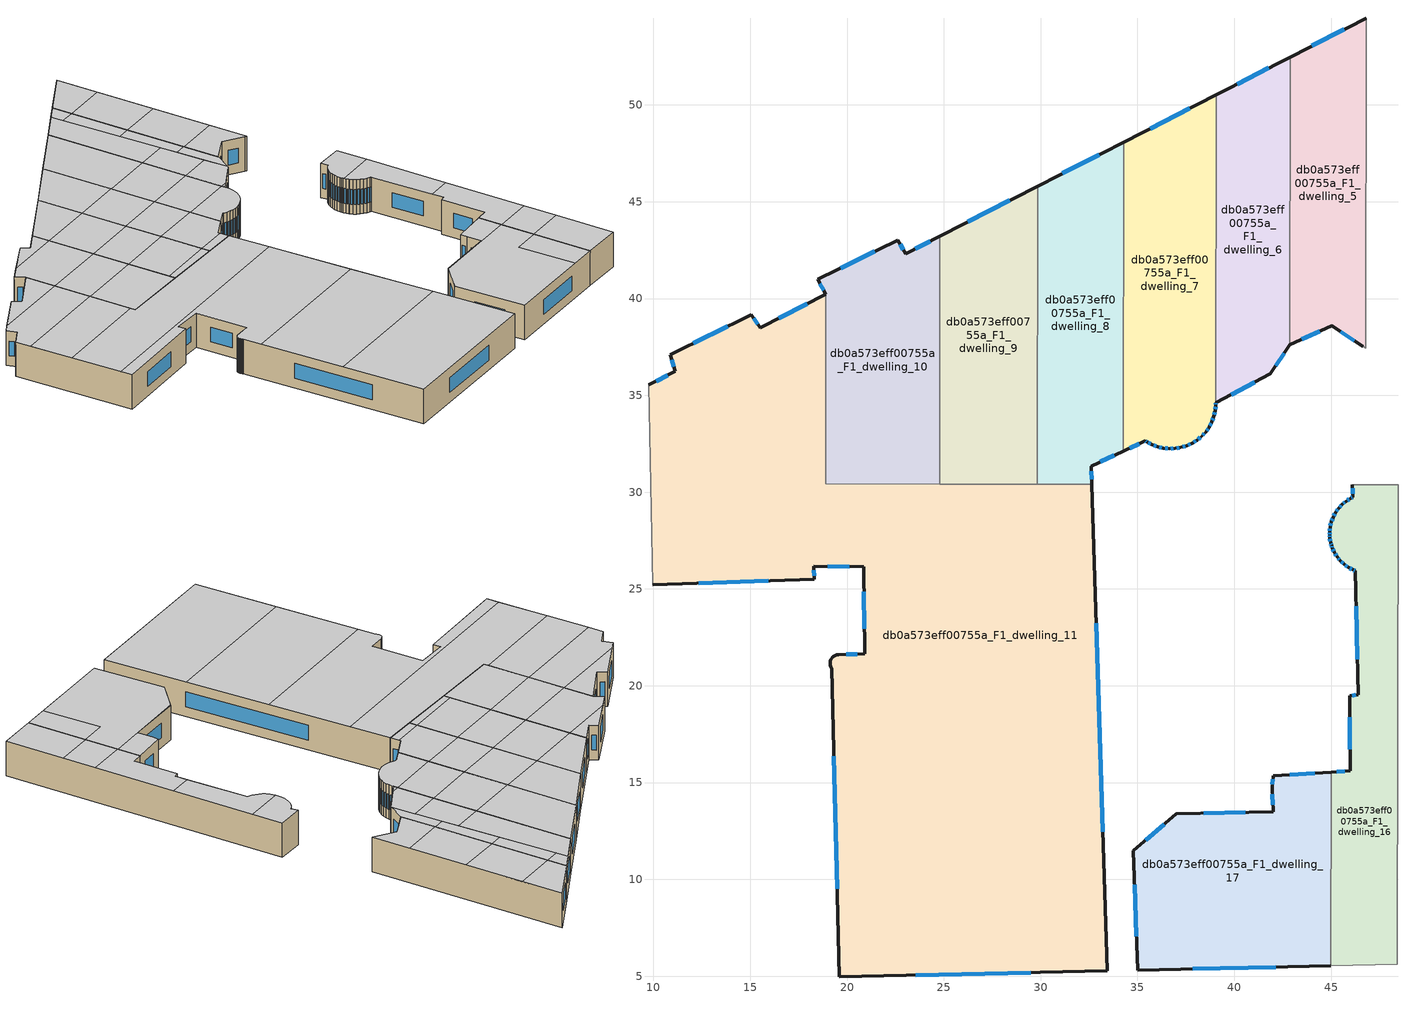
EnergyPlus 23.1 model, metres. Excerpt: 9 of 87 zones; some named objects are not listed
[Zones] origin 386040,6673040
db0a573eff00755a_F1_dwelling_10
 floor to db0a573eff00755a_F0_dwelling_10 (EU_floor_Construction): 24.8,43.23 24.78,30.41 18.9,30.42 18.91,40.22 18.48,40.98 22.63,43.01 23.02,42.32 z3
 wall outside (EU_wall_Construction): 24.8,43.23 23.02,42.32 22.63,43.01 18.48,40.98 18.91,40.22 z3:6
 wall to db0a573eff00755a_F1_dwelling_9 (EU_wall_Construction): 24.78,30.41 24.8,43.23 z3:6
 wall to db0a573eff00755a_F1_dwelling_11 (EU_wall_Construction): 18.91,40.22 18.9,30.42 24.78,30.41 z3:6
 window (EU_Window_Construction): 24.29,42.97 23.53,42.58 / 18.6,40.77 18.79,40.44 / 21.44,42.43 19.66,41.56 / 22.91,42.52 22.74,42.82 z3.86:5.14
 ceiling to db0a573eff00755a_F2_dwelling_15 (EU_floor_Construction): 24.79,37.79 24.8,41.7 19.66,41.56 18.48,40.98 18.91,40.22 18.91,37.63 z6
 ceiling to db0a573eff00755a_F2_dwelling_16 (EU_floor_Construction): 24.8,41.7 24.8,43.23 23.02,42.32 22.63,43.01 19.66,41.56 z6
 ceiling to db0a573eff00755a_F2_dwelling_14 (EU_floor_Construction): 24.79,34.61 24.79,37.79 18.91,37.63 18.9,34.45 z6
 ceiling adiabatic (EU_roof_Construction): 24.78,30.41 24.79,34.61 18.9,34.45 18.9,30.42 z6
db0a573eff00755a_F1_dwelling_11
 floor to db0a573eff00755a_F0_dwelling_11 (EU_floor_Construction): 32.64,30.4 33.45,5.27 19.6,4.97 19.2,20.9 19.18,20.94 19.15,20.99 19.14,21.05 19.13,21.11 19.12,21.17 19.13,21.23 19.14,21.29 19.16,21.34 19.17,21.36 19.19,21.39 19.23,21.44 19.27,21.49 19.31,21.53 19.36,21.56 19.42,21.58 19.48,21.6 19.53,21.61 19.57,21.61 20.91,21.64 20.86,26.16 18.27,26.16 18.31,25.51 9.97,25.22 9.74,35.54 11.12,36.24 10.86,37.09 15.04,39.17 15.51,38.48 18.91,40.22 18.9,30.42 z3
 wall outside (EU_wall_Construction): 18.91,40.22 15.51,38.48 15.04,39.17 10.86,37.09 11.12,36.24 9.74,35.54 / 9.97,25.22 18.31,25.51 18.27,26.16 20.86,26.16 20.91,21.64 19.57,21.61 19.53,21.61 19.48,21.6 19.42,21.58 19.36,21.56 19.31,21.53 19.27,21.49 19.23,21.44 19.19,21.39 19.17,21.36 19.16,21.34 19.14,21.29 19.13,21.23 19.12,21.17 19.13,21.11 19.14,21.05 19.15,20.99 19.18,20.94 19.2,20.9 19.6,4.97 33.45,5.27 32.64,30.4 z3:6
 wall adiabatic (EU_wall_Construction): 9.74,35.54 9.97,25.22 z3:6
 wall to db0a573eff00755a_F1_dwelling_8 (EU_wall_Construction): 32.64,30.4 29.83,30.41 z3:6
 wall to db0a573eff00755a_F1_dwelling_9 (EU_wall_Construction): 29.83,30.41 24.78,30.41 z3:6
 window (EU_Window_Construction): 15.38,38.68 15.18,38.97 / 17.94,39.72 16.48,38.98 / 33.22,12.45 32.87,23.22 / 23.56,5.06 29.49,5.19 / 19.32,16.35 19.49,9.52 / 20.53,21.63 19.95,21.62 / 20.88,24.87 20.9,22.93 / 19.01,26.16 20.12,26.16 / 18.3,25.69 18.28,25.97 / 12.35,25.3 15.93,25.42 / 10.73,36.04 10.14,35.74 / 10.94,36.85 11.05,36.48 / 13.85,38.57 12.05,37.68 z3.86:5.14
 ceiling to db0a573eff00755a_F2_dwelling_10 (EU_floor_Construction): 33.22,12.47 32.99,19.67 19.24,19.3 19.42,12.11 z6
 ceiling to db0a573eff00755a_F2_dwelling_11 (EU_floor_Construction): 32.99,19.67 32.75,26.85 9.94,26.24 9.97,25.22 18.31,25.51 18.27,26.16 20.86,26.16 20.91,21.64 19.57,21.61 19.53,21.61 19.48,21.6 19.42,21.58 19.36,21.56 19.31,21.53 19.27,21.49 19.23,21.44 19.19,21.39 19.17,21.36 19.16,21.34 19.14,21.29 19.13,21.23 19.12,21.17 19.13,21.11 19.14,21.05 19.15,20.99 19.18,20.94 19.2,20.9 19.24,19.3 z6
 ceiling to db0a573eff00755a_F2_dwelling_9 (EU_floor_Construction): 33.45,5.27 33.22,12.47 19.42,12.11 19.6,4.97 z6
 ceiling to db0a573eff00755a_F2_dwelling_13 (EU_floor_Construction): 18.9,30.83 18.9,34.45 9.77,34.21 9.85,30.59 z6
 ceiling to db0a573eff00755a_F2_dwelling_15 (EU_floor_Construction): 18.91,37.63 18.91,40.22 15.51,38.48 15.04,39.17 11.57,37.44 z6
 ceiling to db0a573eff00755a_F2_dwelling_12 (EU_floor_Construction): 32.75,26.85 32.64,30.4 18.9,30.42 18.9,30.83 9.85,30.59 9.94,26.24 z6
 ceiling to db0a573eff00755a_F2_dwelling_14 (EU_floor_Construction): 18.9,34.45 18.91,37.63 11.57,37.44 10.86,37.09 11.12,36.24 9.74,35.54 9.77,34.21 z6
db0a573eff00755a_F1_dwelling_16
 floor to db0a573eff00755a_F0_dwelling_16 (EU_floor_Construction): 48.46,30.38 48.42,5.6 44.99,5.53 45.01,15.54 45.98,15.6 45.97,19.48 46.41,19.54 46.25,25.93 46.14,25.98 45.9,26.11 45.68,26.26 45.48,26.45 45.31,26.66 45.17,26.89 45.06,27.13 45.03,27.23 44.98,27.39 44.93,27.66 44.92,27.8 44.92,27.93 44.95,28.2 45.01,28.46 45.1,28.71 45.23,28.95 45.39,29.17 45.57,29.37 45.78,29.54 46.01,29.68 46.13,29.74 46.1,30.38 z3
 wall outside (EU_wall_Construction): 46.1,30.38 46.13,29.74 46.01,29.68 45.78,29.54 45.57,29.37 45.39,29.17 45.23,28.95 45.1,28.71 45.01,28.46 44.95,28.2 44.92,27.93 44.92,27.8 44.93,27.66 44.98,27.39 45.03,27.23 45.06,27.13 45.17,26.89 45.31,26.66 45.48,26.45 45.68,26.26 45.9,26.11 46.14,25.98 46.25,25.93 46.41,19.54 45.97,19.48 45.98,15.6 45.01,15.54 z3:6
 wall to db0a573eff00755a_F1_dwelling_15 (EU_wall_Construction): 48.42,5.6 48.46,30.38 z3:6
 wall adiabatic (EU_wall_Construction): 44.99,5.53 48.42,5.6 z3:6
 wall to db0a573eff00755a_F1_dwelling_17 (EU_wall_Construction): 45.01,15.54 44.99,5.53 z3:6
 wall to db0a573eff00755a_F1_dwelling_4 (EU_wall_Construction): 48.46,30.38 46.1,30.38 z3:6
 window (EU_Window_Construction): 44.94,28.12 44.93,28 / 44.99,28.38 44.97,28.27 / 45.08,28.64 45.04,28.53 / 45.19,28.88 45.14,28.78 / 45.34,29.11 45.28,29.01 / 45.52,29.31 45.44,29.23 / 45.72,29.49 45.63,29.42 / 45.94,29.64 45.85,29.58 / 46.1,29.73 46.04,29.7 / 46.11,30.2 46.12,29.93 / 45.7,15.58 45.29,15.56 / 45.98,18.37 45.98,16.71 / 46.28,19.52 46.1,19.5 / 46.3,24.11 46.36,21.37 / 46.17,25.97 46.22,25.95 / 45.97,26.07 46.07,26.02 / 45.74,26.22 45.84,26.15 / 45.54,26.4 45.62,26.32 / 45.36,26.6 45.43,26.51 / 45.21,26.82 45.27,26.72 / 45.09,27.06 45.14,26.96 / 45.03,27.2 45.05,27.16 / 44.99,27.35 45.01,27.28 / 44.95,27.58 44.96,27.47 / 44.93,27.76 44.93,27.7 / 44.92,27.89 44.92,27.84 z3.86:5.14
 ceiling to db0a573eff00755a_F2_dwelling_0 (EU_floor_Construction): 48.42,5.6 48.43,10.71 45,10.62 44.99,5.53 z6
 ceiling to db0a573eff00755a_F2_dwelling_2 (EU_floor_Construction): 48.44,13.62 48.45,20.61 46.38,20.56 46.41,19.54 45.97,19.48 45.98,15.66 45.98,15.6 45.01,15.54 45.01,13.53 z6
 ceiling to db0a573eff00755a_F2_dwelling_3 (EU_floor_Construction): 48.45,20.61 48.46,27.7 44.94,27.61 44.98,27.39 45.03,27.23 45.06,27.13 45.17,26.89 45.31,26.66 45.48,26.45 45.68,26.26 45.9,26.11 46.14,25.98 46.25,25.93 46.38,20.56 z6
 ceiling to db0a573eff00755a_F2_dwelling_1 (EU_floor_Construction): 48.43,10.71 48.44,13.62 45.01,13.53 45,10.62 z6
 ceiling to db0a573eff00755a_F2_dwelling_4 (EU_floor_Construction): 48.46,27.7 48.46,30.38 46.1,30.38 46.13,29.74 46.01,29.68 45.78,29.54 45.57,29.37 45.39,29.17 45.23,28.95 45.1,28.71 45.01,28.46 44.95,28.2 44.92,27.93 44.92,27.8 44.93,27.66 44.94,27.61 z6
db0a573eff00755a_F1_dwelling_17
 floor to db0a573eff00755a_F0_dwelling_17 (EU_floor_Construction): 45.01,15.54 44.99,5.53 35.01,5.31 34.79,11.49 37,13.39 42,13.49 41.96,14.74 42.01,15.36 z3
 wall outside (EU_wall_Construction): 45.01,15.54 42.01,15.36 41.96,14.74 42,13.49 37,13.39 34.79,11.49 35.01,5.31 44.99,5.53 z3:6
 window (EU_Window_Construction): 40.57,13.46 38.43,13.42 / 41.97,14.38 41.99,13.85 / 42,15.18 41.98,14.92 / 44.15,15.49 42.87,15.41 / 37.87,5.37 42.14,5.46 / 34.86,9.72 34.95,7.07 / 36.37,12.85 35.42,12.03 z3.86:5.14
 ceiling to db0a573eff00755a_F2_dwelling_1 (EU_floor_Construction): 42.77,5.48 42.63,10.56 45,10.62 45.01,13.53 36.92,13.32 34.79,11.49 35.01,5.31 z6
 ceiling to db0a573eff00755a_F2_dwelling_0 (EU_floor_Construction): 44.99,5.53 45,10.62 42.63,10.56 42.77,5.48 z6
 ceiling to db0a573eff00755a_F2_dwelling_2 (EU_floor_Construction): 45.01,13.53 45.01,15.54 42.01,15.36 41.96,14.74 42,13.49 37,13.39 36.92,13.32 z6
db0a573eff00755a_F1_dwelling_5
 floor to db0a573eff00755a_F0_dwelling_5 (EU_floor_Construction): 46.81,54.48 46.79,37.44 46.65,37.52 45.04,38.59 42.86,37.62 42.89,52.47 z3
 wall outside (EU_wall_Construction): 46.81,54.48 42.89,52.47 / 42.86,37.62 45.04,38.59 46.65,37.52 z3:6
 wall to db0a573eff00755a_F1_dwelling_4 (EU_wall_Construction): 46.65,37.53 46.79,37.44 46.81,54.48 z3:6
 wall to db0a573eff00755a_F1_dwelling_6 (EU_wall_Construction): 42.89,52.47 42.86,37.62 z3:6
 window (EU_Window_Construction): 45.69,53.9 44.01,53.05 / 45.5,38.29 46.19,37.83 / 43.49,37.89 44.42,38.31 z3.86:5.14
 ceiling to db0a573eff00755a_F2_dwelling_6 (EU_floor_Construction): 46.79,40.79 46.8,45.84 42.88,45.74 42.87,40.69 z6
 ceiling to db0a573eff00755a_F2_dwelling_7 (EU_floor_Construction): 46.8,45.84 46.81,50.86 42.88,50.76 42.88,45.74 z6
 ceiling to db0a573eff00755a_F2_dwelling_5 (EU_floor_Construction): 46.79,37.44 46.79,40.79 42.87,40.69 42.86,37.62 45.04,38.59 46.65,37.52 z6
 ceiling to db0a573eff00755a_F2_dwelling_8 (EU_floor_Construction): 46.81,50.86 46.81,54.48 42.88,52.47 42.88,50.76 z6
db0a573eff00755a_F1_dwelling_6
 floor to db0a573eff00755a_F0_dwelling_6 (EU_floor_Construction): 42.89,52.47 42.86,37.62 41.86,36.1 39.05,34.62 39.07,50.52 z3
 wall outside (EU_wall_Construction): 42.89,52.47 39.07,50.52 / 39.05,34.62 41.86,36.1 42.86,37.62 z3:6
 wall to db0a573eff00755a_F1_dwelling_7 (EU_wall_Construction): 39.07,50.52 39.05,34.62 z3:6
 window (EU_Window_Construction): 41.8,51.92 40.16,51.08 / 42.15,36.54 42.58,37.18 / 39.85,35.04 41.06,35.68 z3.86:5.14
 ceiling to db0a573eff00755a_F2_dwelling_16 (EU_floor_Construction): 41.79,42.15 41.54,51.78 39.07,50.52 39.06,42.08 z6
 ceiling to db0a573eff00755a_F2_dwelling_14 (EU_floor_Construction): 41.86,36.1 41.95,36.24 41.9,38.24 39.05,38.17 39.05,34.99 39.78,35.01 z6
 ceiling to db0a573eff00755a_F2_dwelling_5 (EU_floor_Construction): 41.95,36.24 42.86,37.62 42.87,40.69 41.84,40.66 z6
 ceiling to db0a573eff00755a_F2_dwelling_6 (EU_floor_Construction): 42.87,40.69 42.88,45.74 41.7,45.71 41.84,40.66 z6
 ceiling to db0a573eff00755a_F2_dwelling_7 (EU_floor_Construction): 42.88,45.74 42.88,50.76 41.57,50.73 41.7,45.71 z6
 ceiling to db0a573eff00755a_F2_dwelling_15 (EU_floor_Construction): 41.9,38.24 41.79,42.15 39.06,42.08 39.05,38.17 z6
 ceiling to db0a573eff00755a_F2_dwelling_13 (EU_floor_Construction): 39.78,35.01 39.05,34.99 39.05,34.62 z6
 ceiling to db0a573eff00755a_F2_dwelling_8 (EU_floor_Construction): 42.88,50.76 42.88,52.47 41.54,51.78 41.57,50.73 z6
db0a573eff00755a_F1_dwelling_7
 floor to db0a573eff00755a_F0_dwelling_7 (EU_floor_Construction): 39.07,50.52 39.05,34.51 39.02,34.21 38.95,33.91 38.84,33.62 38.7,33.35 38.52,33.11 38.32,32.88 38.08,32.69 37.83,32.53 37.54,32.4 37.25,32.31 36.95,32.26 36.64,32.25 36.34,32.28 36.04,32.35 35.76,32.45 35.49,32.6 35.41,32.65 34.27,32.12 34.29,48.08 z3
 wall outside (EU_wall_Construction): 37.83,32.53 38.08,32.69 38.32,32.88 38.52,33.11 38.7,33.35 38.84,33.62 38.95,33.91 39.02,34.21 39.05,34.51 39.05,34.62 / 34.27,32.12 35.41,32.65 35.49,32.6 35.76,32.45 36.04,32.35 36.34,32.28 36.64,32.25 36.95,32.26 37.25,32.31 37.54,32.4 37.82,32.53 / 39.07,50.52 34.29,48.08 z3:6
 wall to db0a573eff00755a_F1_dwelling_8 (EU_wall_Construction): 34.29,48.08 34.27,32.12 z3:6
 window (EU_Window_Construction): 38.57,33.18 38.65,33.28 / 38.37,32.95 38.46,33.04 / 38.15,32.74 38.25,32.83 / 37.9,32.57 38.01,32.64 / 37.62,32.44 37.74,32.49 / 37.33,32.34 37.46,32.37 / 37.04,32.27 37.16,32.3 / 36.73,32.25 36.86,32.26 / 36.43,32.27 36.56,32.26 / 36.13,32.33 36.25,32.3 / 35.84,32.42 35.96,32.38 / 35.56,32.56 35.68,32.49 / 35.43,32.63 35.46,32.61 / 34.59,32.27 35.08,32.5 / 37.71,49.83 35.66,48.78 / 39.03,34.29 39.04,34.42 / 38.97,34 39,34.12 / 38.87,33.71 38.92,33.83 / 38.74,33.43 38.8,33.55 / 39.05,34.54 39.05,34.59 z3.86:5.14
 ceiling to db0a573eff00755a_F2_dwelling_14 (EU_floor_Construction): 39.05,34.99 39.05,38.17 34.28,38.04 34.27,34.86 z6
 ceiling to db0a573eff00755a_F2_dwelling_16 (EU_floor_Construction): 39.06,42.08 39.07,50.52 34.29,48.08 34.28,41.95 z6
 ceiling to db0a573eff00755a_F2_dwelling_15 (EU_floor_Construction): 39.05,38.17 39.06,42.08 34.28,41.95 34.28,38.04 z6
 ceiling to db0a573eff00755a_F2_dwelling_13 (EU_floor_Construction): 38.32,32.88 38.52,33.11 38.7,33.35 38.84,33.62 38.95,33.91 39.02,34.21 39.05,34.51 39.05,34.62 39.05,34.99 34.27,34.86 34.27,32.12 35.41,32.65 35.49,32.6 35.76,32.45 36.04,32.35 36.34,32.28 36.64,32.25 36.95,32.26 37.25,32.31 37.54,32.4 37.82,32.53 38.08,32.69 z6
db0a573eff00755a_F1_dwelling_8
 floor to db0a573eff00755a_F0_dwelling_8 (EU_floor_Construction): 34.29,48.08 34.27,32.12 32.61,31.34 32.64,30.4 29.83,30.41 29.85,45.81 z3
 wall outside (EU_wall_Construction): 34.29,48.08 29.85,45.81 / 32.64,30.4 32.61,31.34 34.27,32.12 z3:6
 wall to db0a573eff00755a_F1_dwelling_9 (EU_wall_Construction): 29.85,45.81 29.83,30.41 z3:6
 window (EU_Window_Construction): 33.02,47.43 31.12,46.46 / 33.08,31.56 33.8,31.9 / 32.63,30.67 32.62,31.07 z3.86:5.14
 ceiling to db0a573eff00755a_F2_dwelling_13 (EU_floor_Construction): 34.27,32.12 34.27,34.86 29.84,34.74 29.83,31.12 32.61,31.2 32.61,31.34 z6
 ceiling to db0a573eff00755a_F2_dwelling_14 (EU_floor_Construction): 34.27,34.86 34.28,38.04 29.84,37.92 29.84,34.74 z6
 ceiling to db0a573eff00755a_F2_dwelling_12 (EU_floor_Construction): 32.64,30.4 32.61,31.2 29.83,31.12 29.83,30.41 z6
 ceiling to db0a573eff00755a_F2_dwelling_15 (EU_floor_Construction): 34.28,38.04 34.28,41.95 29.85,41.83 29.84,37.92 z6
 ceiling to db0a573eff00755a_F2_dwelling_16 (EU_floor_Construction): 34.28,41.95 34.29,48.08 29.85,45.81 29.85,41.83 z6
db0a573eff00755a_F1_dwelling_9
 floor to db0a573eff00755a_F0_dwelling_9 (EU_floor_Construction): 29.85,45.81 29.83,30.41 24.78,30.41 24.8,43.23 z3
 wall outside (EU_wall_Construction): 29.85,45.81 24.8,43.23 z3:6
 window (EU_Window_Construction): 28.41,45.07 26.24,43.97 z3.86:5.14
 ceiling to db0a573eff00755a_F2_dwelling_15 (EU_floor_Construction): 29.84,37.92 29.85,41.83 24.8,41.7 24.79,37.79 z6
 ceiling to db0a573eff00755a_F2_dwelling_14 (EU_floor_Construction): 29.84,34.74 29.84,37.92 24.79,37.79 24.79,34.61 z6
 ceiling to db0a573eff00755a_F2_dwelling_16 (EU_floor_Construction): 29.85,41.83 29.85,45.81 24.8,43.23 24.8,41.7 z6
 ceiling to db0a573eff00755a_F2_dwelling_13 (EU_floor_Construction): 29.83,31.12 29.84,34.74 24.79,34.61 24.78,30.99 z6
 ceiling to db0a573eff00755a_F2_dwelling_12 (EU_floor_Construction): 29.83,30.41 29.83,31.12 24.78,30.99 24.78,30.41 z6
[Building]
EU S2 Campaign: North Axis=0; Terrain=City; Solar Distribution=FullExterior
[Site:Location]
Helsinki-Vantaa.AP: Latitude=60.317; Longitude=24.963; Time Zone=2; Elevation=54.6
[SizingPeriod:WeatherFileDays]
AnnualSizingPeriod: Begin Month=1; Begin Day of Month=1; End Month=12; End Day of Month=31; Day of Week for Start Day=Monday; Use Weather File Daylight Saving Period=No; Use Weather File Rain and Snow Indicators=No
[MATERIAL]
EU_InternalMass_Material: Roughness=MediumRough; Thickness=0.1; Conductivity=1; Density=1800; Specific Heat=900; Thermal Absorptance=0.9; Solar Absorptance=0.7; Visible Absorptance=0.7
[MATERIAL:NOMASS] Roughness=MediumRough; Thermal Absorptance=0.9; Solar Absorptance=0.7; Visible Absorptance=0.7
Name | Thermal Resistance
EU_wall_NoMass | 1.10183
EU_roof_NoMass; EU_floor_NoMass | 1.70606
[WINDOWMATERIAL:SIMPLEGLAZINGSYSTEM]
EU_Window_SimpleGlazing: UFactor=3.11035; Solar Heat Gain Coefficient=0.8; Visible Transmittance=0.8
[CONSTRUCTION]
EU_wall_Construction: EU_wall_NoMass
EU_roof_Construction: EU_roof_NoMass
EU_floor_Construction: EU_floor_NoMass
EU_Window_Construction: EU_Window_SimpleGlazing
EU_InternalMass_Construction: EU_InternalMass_Material
[ZONE] Type=1; Multiplier=1; Ceiling Height=autocalculate; Floor Area=autocalculate; Part of Total Floor Area=Yes
Name | Volume
db0a573eff00755a_F1_dwelling_10 | 211.31
db0a573eff00755a_F1_dwelling_11 | 1373.18
db0a573eff00755a_F1_dwelling_16 | 213.692
db0a573eff00755a_F1_dwelling_17 | 255.234
db0a573eff00755a_F1_dwelling_5 | 181.38
db0a573eff00755a_F1_dwelling_6 | 179.952
db0a573eff00755a_F1_dwelling_7 | 239.814
db0a573eff00755a_F1_dwelling_8 | 213.654
db0a573eff00755a_F1_dwelling_9 | 213.681
[INTERNALMASS] Construction=EU_InternalMass_Construction
Name | Zone or ZoneList | Surface Area
db0a573eff00755a_F1_dwelling_5_EU_InternalMass | db0a573eff00755a_F1_dwelling_5 | 60.4592
db0a573eff00755a_F1_dwelling_6_EU_InternalMass | db0a573eff00755a_F1_dwelling_6 | 59.9836
db0a573eff00755a_F1_dwelling_7_EU_InternalMass | db0a573eff00755a_F1_dwelling_7 | 79.937
db0a573eff00755a_F1_dwelling_8_EU_InternalMass | db0a573eff00755a_F1_dwelling_8 | 71.2181
db0a573eff00755a_F1_dwelling_9_EU_InternalMass | db0a573eff00755a_F1_dwelling_9 | 71.2271
db0a573eff00755a_F1_dwelling_10_EU_InternalMass | db0a573eff00755a_F1_dwelling_10 | 70.438
db0a573eff00755a_F1_dwelling_11_EU_InternalMass | db0a573eff00755a_F1_dwelling_11 | 457.727
db0a573eff00755a_F1_dwelling_16_EU_InternalMass | db0a573eff00755a_F1_dwelling_16 | 71.2318
db0a573eff00755a_F1_dwelling_17_EU_InternalMass | db0a573eff00755a_F1_dwelling_17 | 85.0777
[OTHEREQUIPMENT] Fuel Type=Electricity; Design Level Calculation Method=Watts/Area; Power per Zone Floor Area=1; Fraction Latent=0; Fraction Radiant=0; Fraction Lost=0; Carbon Dioxide Generation Rate=0; EndUse Subcategory=EU_Step8_InternalGains
Name | Zone or ZoneList or Space or SpaceList | Schedule
EU_Step8_InternalGain_db0a573eff00755a_F1_dwelling_5_f000 | db0a573eff00755a_F1_dwelling_5 | EU_Step8_GainSchedule_db0a573eff00755a_F1_dwelling_5_f000
EU_Step8_InternalGain_db0a573eff00755a_F1_dwelling_6_f000 | db0a573eff00755a_F1_dwelling_6 | EU_Step8_GainSchedule_db0a573eff00755a_F1_dwelling_6_f000
EU_Step8_InternalGain_db0a573eff00755a_F1_dwelling_7_f000 | db0a573eff00755a_F1_dwelling_7 | EU_Step8_GainSchedule_db0a573eff00755a_F1_dwelling_7_f000
EU_Step8_InternalGain_db0a573eff00755a_F1_dwelling_8_f000 | db0a573eff00755a_F1_dwelling_8 | EU_Step8_GainSchedule_db0a573eff00755a_F1_dwelling_8_f000
EU_Step8_InternalGain_db0a573eff00755a_F1_dwelling_9_f000 | db0a573eff00755a_F1_dwelling_9 | EU_Step8_GainSchedule_db0a573eff00755a_F1_dwelling_9_f000
EU_Step8_InternalGain_db0a573eff00755a_F1_dwelling_10_f000 | db0a573eff00755a_F1_dwelling_10 | EU_Step8_GainSchedule_db0a573eff00755a_F1_dwelling_10_f000
EU_Step8_InternalGain_db0a573eff00755a_F1_dwelling_11_f000 | db0a573eff00755a_F1_dwelling_11 | EU_Step8_GainSchedule_db0a573eff00755a_F1_dwelling_11_f000
EU_Step8_InternalGain_db0a573eff00755a_F1_dwelling_16_f000 | db0a573eff00755a_F1_dwelling_16 | EU_Step8_GainSchedule_db0a573eff00755a_F1_dwelling_16_f000
EU_Step8_InternalGain_db0a573eff00755a_F1_dwelling_17_f000 | db0a573eff00755a_F1_dwelling_17 | EU_Step8_GainSchedule_db0a573eff00755a_F1_dwelling_17_f000
[ZONEVENTILATION:DESIGNFLOWRATE] Schedule=EU_AlwaysOn; Design Flow Rate Calculation Method=AirChanges/Hour; Air Changes per Hour=0.756316; Ventilation Type=Natural; Fan Pressure Rise=0; Fan Total Efficiency=1; Constant Term Coefficient=1; Temperature Term Coefficient=0; Velocity Term Coefficient=0; Velocity Squared Term Coefficient=0; Minimum Indoor Temperature=-100; Maximum Indoor Temperature=100; Delta Temperature=-100; Minimum Outdoor Temperature=-100; Maximum Outdoor Temperature=100; Maximum Wind Speed=40
Name | Zone or ZoneList or Space or SpaceList
EU_ConstantAir_db0a573eff00755a_F1_dwelling_5 | db0a573eff00755a_F1_dwelling_5
EU_ConstantAir_db0a573eff00755a_F1_dwelling_6 | db0a573eff00755a_F1_dwelling_6
EU_ConstantAir_db0a573eff00755a_F1_dwelling_7 | db0a573eff00755a_F1_dwelling_7
EU_ConstantAir_db0a573eff00755a_F1_dwelling_8 | db0a573eff00755a_F1_dwelling_8
EU_ConstantAir_db0a573eff00755a_F1_dwelling_9 | db0a573eff00755a_F1_dwelling_9
EU_ConstantAir_db0a573eff00755a_F1_dwelling_10 | db0a573eff00755a_F1_dwelling_10
EU_ConstantAir_db0a573eff00755a_F1_dwelling_11 | db0a573eff00755a_F1_dwelling_11
EU_ConstantAir_db0a573eff00755a_F1_dwelling_16 | db0a573eff00755a_F1_dwelling_16
EU_ConstantAir_db0a573eff00755a_F1_dwelling_17 | db0a573eff00755a_F1_dwelling_17
[HVACTEMPLATE:ZONE:IDEALLOADSAIRSYSTEM] System Availability Schedule=EU_AlwaysOn; Maximum Heating Supply Air Temperature=50; Minimum Cooling Supply Air Temperature=13; Maximum Heating Supply Air Humidity Ratio=0.0156; Minimum Cooling Supply Air Humidity Ratio=0.0077; Heating Limit=NoLimit; Cooling Limit=NoLimit; Heating Availability Schedule=EU_AlwaysOn; Cooling Availability Schedule=EU_CoolingOff; Dehumidification Control Type=ConstantSensibleHeatRatio; Cooling Sensible Heat Ratio=0.7; Dehumidification Setpoint=60; Humidification Control Type=None; Humidification Setpoint=30; Outdoor Air Method=None; Outdoor Air Flow Rate per Person=0.00944; Outdoor Air Flow Rate per Zone Floor Area=0; Outdoor Air Flow Rate per Zone=0; Demand Controlled Ventilation Type=None; Outdoor Air Economizer Type=NoEconomizer; Heat Recovery Type=None; Sensible Heat Recovery Effectiveness=0.7; Latent Heat Recovery Effectiveness=0.65
Name | Template Thermostat
db0a573eff00755a_F1_dwelling_5 | EU_HeatOnly_db0a573eff00755a_F1_dwelling_5
db0a573eff00755a_F1_dwelling_6 | EU_HeatOnly_db0a573eff00755a_F1_dwelling_6
db0a573eff00755a_F1_dwelling_7 | EU_HeatOnly_db0a573eff00755a_F1_dwelling_7
db0a573eff00755a_F1_dwelling_8 | EU_HeatOnly_db0a573eff00755a_F1_dwelling_8
db0a573eff00755a_F1_dwelling_9 | EU_HeatOnly_db0a573eff00755a_F1_dwelling_9
db0a573eff00755a_F1_dwelling_10 | EU_HeatOnly_db0a573eff00755a_F1_dwelling_10
db0a573eff00755a_F1_dwelling_11 | EU_HeatOnly_db0a573eff00755a_F1_dwelling_11
db0a573eff00755a_F1_dwelling_16 | EU_HeatOnly_db0a573eff00755a_F1_dwelling_16
db0a573eff00755a_F1_dwelling_17 | EU_HeatOnly_db0a573eff00755a_F1_dwelling_17
[SIZING:ZONE] Zone Cooling Design Supply Air Temperature Input Method=SupplyAirTemperature; Zone Cooling Design Supply Air Temperature=13; Zone Heating Design Supply Air Temperature Input Method=SupplyAirTemperature; Zone Heating Design Supply Air Temperature=50; Zone Cooling Design Supply Air Humidity Ratio=0.008; Zone Heating Design Supply Air Humidity Ratio=0.008; Cooling Design Air Flow Method=DesignDay; Cooling Design Air Flow Rate=0; Cooling Minimum Air Flow per Zone Floor Area=0.000762; Cooling Minimum Air Flow=0; Cooling Minimum Air Flow Fraction=0.2; Heating Design Air Flow Method=DesignDay; Heating Design Air Flow Rate=0; Heating Maximum Air Flow per Zone Floor Area=0.002032; Heating Maximum Air Flow=0.141576; Heating Maximum Air Flow Fraction=0.3; Account for Dedicated Outdoor Air System=No; Dedicated Outdoor Air System Control Strategy=NeutralSupplyAir; Dedicated Outdoor Air Low Setpoint Temperature for Design=autosize; Dedicated Outdoor Air High Setpoint Temperature for Design=autosize; Zone Load Sizing Method=Sensible Load Only No Latent Load; Zone Latent Cooling Design Supply Air Humidity Ratio Input Method=HumidityRatioDifference; Zone Cooling Design Supply Air Humidity Ratio Difference=0.005; Zone Latent Heating Design Supply Air Humidity Ratio Input Method=HumidityRatioDifference; Zone Humidification Design Supply Air Humidity Ratio Difference=0.005
db0a573eff00755a_F1_dwelling_5; db0a573eff00755a_F1_dwelling_6; db0a573eff00755a_F1_dwelling_7; db0a573eff00755a_F1_dwelling_8; db0a573eff00755a_F1_dwelling_9; db0a573eff00755a_F1_dwelling_10; db0a573eff00755a_F1_dwelling_11; db0a573eff00755a_F1_dwelling_16; db0a573eff00755a_F1_dwelling_17
[SCHEDULE:CONSTANT]
Name | Hourly Value
EU_AlwaysOn | 1
EU_CoolingOff | 0
[SCHEDULE:FILE] Column Number=1; Rows to Skip at Top=0; Number of Hours of Data=8760; Column Separator=Comma; Interpolate to Timestep=No; Minutes per Item=60; Adjust Schedule for Daylight Savings=Yes
Name | File
EU_Step8_GainSchedule_db0a573eff00755a_F1_dwelling_5_f000 | ../../schedules/db0a573eff00755a/db0a573eff00755a_F1_dwelling_5_f000_gain.csv
EU_Step8_GainSchedule_db0a573eff00755a_F1_dwelling_6_f000 | ../../schedules/db0a573eff00755a/db0a573eff00755a_F1_dwelling_6_f000_gain.csv
EU_Step8_GainSchedule_db0a573eff00755a_F1_dwelling_7_f000 | ../../schedules/db0a573eff00755a/db0a573eff00755a_F1_dwelling_7_f000_gain.csv
EU_Step8_GainSchedule_db0a573eff00755a_F1_dwelling_8_f000 | ../../schedules/db0a573eff00755a/db0a573eff00755a_F1_dwelling_8_f000_gain.csv
EU_Step8_GainSchedule_db0a573eff00755a_F1_dwelling_9_f000 | ../../schedules/db0a573eff00755a/db0a573eff00755a_F1_dwelling_9_f000_gain.csv
EU_Step8_GainSchedule_db0a573eff00755a_F1_dwelling_10_f000 | ../../schedules/db0a573eff00755a/db0a573eff00755a_F1_dwelling_10_f000_gain.csv
EU_Step8_GainSchedule_db0a573eff00755a_F1_dwelling_11_f000 | ../../schedules/db0a573eff00755a/db0a573eff00755a_F1_dwelling_11_f000_gain.csv
EU_Step8_GainSchedule_db0a573eff00755a_F1_dwelling_16_f000 | ../../schedules/db0a573eff00755a/db0a573eff00755a_F1_dwelling_16_f000_gain.csv
EU_Step8_GainSchedule_db0a573eff00755a_F1_dwelling_17_f000 | ../../schedules/db0a573eff00755a/db0a573eff00755a_F1_dwelling_17_f000_gain.csv
